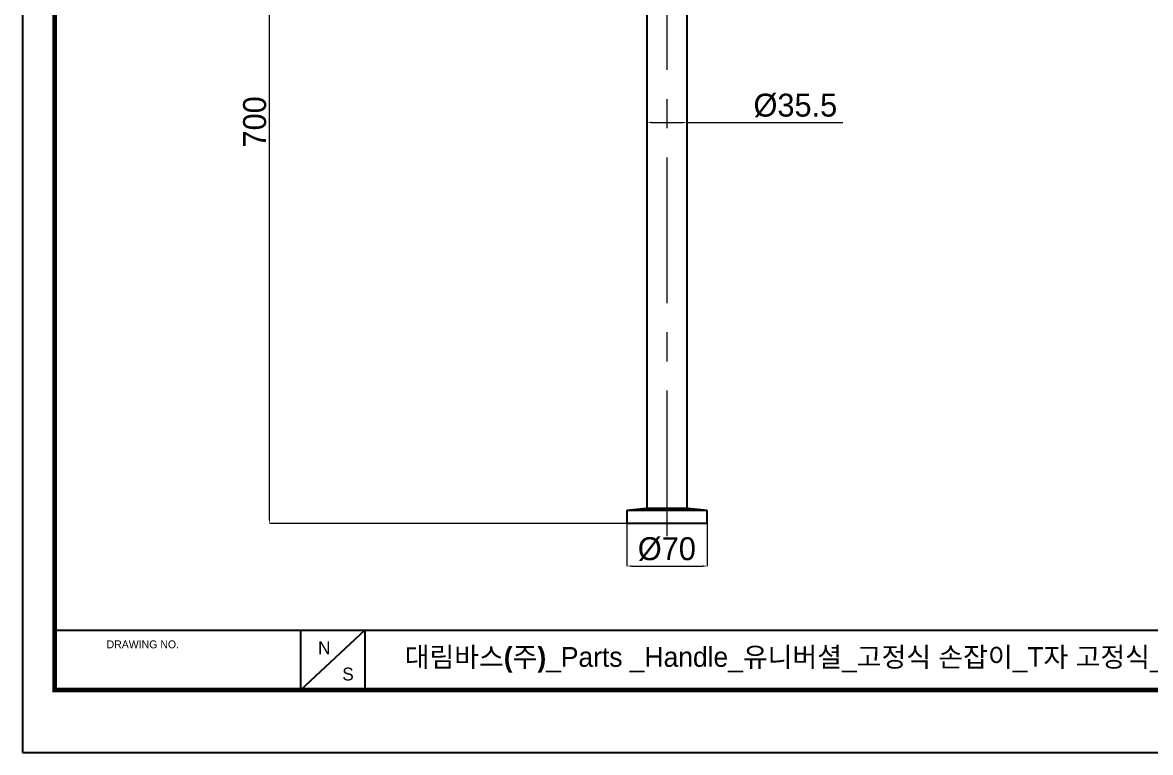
# Model space of a CAD drawing. Extents: x 0 to 2043, y 0 to 1272.
# Drawn here: x 0 to 982, y 0 to 636 of the extents above; entities that cross this region are included whole.
import ezdxf

# ---------------------------------------------------------------- set-up
doc = ezdxf.new("R2010")
doc.units = 0
doc.header["$LTSCALE"] = 10
doc.header["$MEASUREMENT"] = 0
doc.header["$PDMODE"] = 3
doc.header["$PDSIZE"] = -10
doc.linetypes.add('CENTERX2', pattern=[20.32, 12.7, -2.54, 2.54, -2.54])
doc.layers.get('0').update_dxf_attribs({"linetype": 'CONTINUOUS'})
doc.layers.get('DEFPOINTS').update_dxf_attribs({"linetype": 'CONTINUOUS'})
doc.layers.add('中心线层', color=1, linetype='CENTERX2', lineweight=25)
doc.styles.add('Daelim Dimension', font='')
doc.styles.get('Daelim Dimension').set_extended_font_data('나눔고딕')
doc.dimstyles.new('DEFAULT', dxfattribs={"dimscale": 2, "dimtxt": 2, "dimasz": 2, "dimexe": 0, "dimexo": 2, "dimgap": 1, "dimtad": 1, "dimdec": 0, "dimzin": 9, "dimdsep": 46, "dimtxsty": 'Daelim Dimension', "dimcen": 0.5, "dimclrd": 5, "dimclre": 5, "dimclrt": 256, "dimadec": 1, "dimazin": 0, "dimtfac": 1, "dimtdec": 0, "dimtix": 1, "dimtmove": 0, "dimatfit": 3, "dimfxl": 1, "dimtolj": 1, "dimtzin": 1, "dimlwd": 9, "dimlwe": 9, "dimarcsym": 0})

# ---------------------------------------------------------------- blocks, each defined once
blk = doc.blocks.new('*D2')
at = {"color": 5, "lineweight": 9, "transparency": 16777216}
for p, q in [((325.4, 899.45), (215.04, 899.45)), ((215.04, 203.45), (215.04, 895.45)), ((529.7, 199.45), (215.04, 199.45))]:
    blk.add_line(p, q, dxfattribs=at)
at = {"color": 5, "transparency": 16777216}
for points in [[(214.37, 895.45), (215.7, 895.45), (215.04, 899.45)], [(214.37, 203.45), (215.7, 203.45), (215.04, 199.45)]]:
    blk.add_solid(points, dxfattribs=at)
at = {"layer": 'DEFPOINTS', "color": 0, "transparency": 16777216}
for p in [(215.04, 899.45), (329.4, 899.45), (533.7, 199.45)]:
    blk.add_point(p, dxfattribs=at)
at = {"color": 7, "transparency": 16777216, "insert": (202.22, 549.45), "char_height": 20, "attachment_point": 5, "rotation": 90, "style": 'Daelim Dimension'}
blk.add_mtext('\\A1;700', dxfattribs=at)
blk = doc.blocks.new('*D11')
at = {"color": 5, "lineweight": 9, "transparency": 16777216}
for p, q in [((543.9, 552.89), (543.9, 548.89)), ((578.9, 552.89), (578.9, 548.89)), ((547.9, 548.89), (574.9, 548.89)), ((578.9, 548.89), (714.59, 548.89))]:
    blk.add_line(p, q, dxfattribs=at)
at = {"color": 5, "transparency": 16777216}
for points in [[(547.9, 549.56), (547.9, 548.23), (543.9, 548.89)], [(574.9, 549.56), (574.9, 548.23), (578.9, 548.89)]]:
    blk.add_solid(points, dxfattribs=at)
at = {"layer": 'DEFPOINTS', "color": 0, "transparency": 16777216}
for p in [(543.9, 548.89), (578.9, 548.89), (578.9, 548.89)]:
    blk.add_point(p, dxfattribs=at)
at = {"color": 7, "transparency": 16777216, "insert": (673.13, 563.67), "char_height": 20, "attachment_point": 5, "style": 'Daelim Dimension'}
blk.add_mtext('\\A1;%%C35.5', dxfattribs=at)
blk = doc.blocks.new('*D7')
at = {"color": 5, "lineweight": 9, "transparency": 16777216}
for p, q in [((526.4, 201.14), (526.4, 162.41)), ((596.4, 201.14), (596.4, 162.41)), ((530.4, 162.41), (592.4, 162.41))]:
    blk.add_line(p, q, dxfattribs=at)
at = {"color": 5, "transparency": 16777216}
for points in [[(530.4, 163.07), (530.4, 161.74), (526.4, 162.41)], [(592.4, 163.07), (592.4, 161.74), (596.4, 162.41)]]:
    blk.add_solid(points, dxfattribs=at)
at = {"layer": 'DEFPOINTS', "color": 0, "transparency": 16777216}
for p in [(526.4, 205.14), (596.4, 205.14), (596.4, 162.41)]:
    blk.add_point(p, dxfattribs=at)
at = {"color": 7, "transparency": 16777216, "insert": (561.2, 177.18), "char_height": 20, "attachment_point": 5, "style": 'Daelim Dimension'}
blk.add_mtext('\\A1;%%C70', dxfattribs=at)

msp = doc.modelspace()

# ---------------------------------------------------------------- linework, layer by layer
at = {"color": 7, "linetype": 'Continuous', "lineweight": 25}
for p, q in [((543.9, 841.45), (543.9, 212.45)), ((578.9, 212.45), (578.9, 841.45)), ((543.15, 212.45), (526.4, 210.83)), ((526.4, 210.83), (526.4, 199.45)), ((596.4, 210.83), (526.4, 210.83)), ((579.65, 212.45), (543.15, 212.45)), ((596.4, 210.83), (579.65, 212.45)), ((596.4, 199.45), (596.4, 210.83)), ((596.4, 199.45), (526.4, 199.45))]:
    msp.add_line(p, q, dxfattribs=at)
at = {"color": 5}
msp.add_line((27.92, 106.58), (1425.75, 106.58), dxfattribs=at)
at = {"color": 5, "ltscale": 40}
for p, q in [((242.18, 106.58), (242.18, 54.27)), ((242.18, 106.58), (242.18, 54.27)), ((298.17, 106.58), (242.18, 54.27)), ((298.17, 106.58), (242.18, 54.27)), ((298.17, 106.58), (298.17, 54.27)), ((298.17, 106.58), (298.17, 54.27))]:
    msp.add_line(p, q, dxfattribs=at)
at = {"ltscale": 0.5}
msp.add_line((27.92, 54.47), (27.92, 54.47), dxfattribs=at)
msp.add_lwpolyline([(0, 0), (1736, 0), (1736, 1272), (0, 1272)], close=True, dxfattribs=at)
at = {"color": 5, "linetype": 'ByBlock', "lineweight": 200, "const_width": 4}
msp.add_lwpolyline([(27.92, 54.47), (1707.92, 54.47), (1707.92, 1242.47), (27.92, 1242.47)], close=True, dxfattribs=at)
at = {"layer": '中心线层', "linetype": 'CENTERX2', "lineweight": 18}
msp.add_line((561.4, 188.32), (561.4, 900.88), dxfattribs=at)

# ---------------------------------------------------------------- texts
at = {"color": 5, "ltscale": 40, "style": 'Daelim Dimension'}
msp.add_text('DRAWING NO.', height=6.8507, dxfattribs=at).set_placement((73.18, 90.75))
at = {"char_height": 11.21, "width": 15.6462, "attachment_point": 1, "style": 'Daelim Dimension'}
for s, insert in [('N', (257.41, 96.77)), ('S', (278.45, 73.92))]:
    msp.add_mtext(s, dxfattribs=dict(at, insert=insert))
at = {"color": 2, "insert": (332.86, 91.84), "char_height": 17.199, "width": 1017.346, "attachment_point": 1, "style": 'Daelim Dimension'}
msp.add_mtext('\\pt412.78;{\\fPretendard Variable SemiBold|b0|i0|c129|p2;대림바스(주)}_Parts _Handle_유니버셜_고정식 손잡이_T자 고정식_DL P4251', dxfattribs=at)

# ---------------------------------------------------------------- dimensions: what is measured, and where the dimension line sits
dim = msp.add_linear_dim(base=(215.04, 899.45), p1=(533.7, 199.45), p2=(329.4, 899.45), angle=90, dimstyle='DEFAULT', override={"dimtxt": 10, "dimclrd": 5, "dimclre": 5, "dimclrt": 7})
dim.commit()
dim.dimension.update_dxf_attribs({"geometry": '*D2', "text_midpoint": (202.22, 549.45)})
for base, p1, p2, text, override, picture, middle, dimtype in [((578.9, 548.89), (543.9, 548.89), (578.9, 548.89), '%%C<>.5', {"dimtxt": 10, "dimclrt": 7}, '*D11', (673.13, 548.89), 160), ((596.4, 162.41), (526.4, 205.14), (596.4, 205.14), '%%C<>', {"dimtxt": 10, "dimclrd": 5, "dimclre": 5, "dimclrt": 7}, '*D7', (561.2, 162.41), 128)]:
    dim = msp.add_linear_dim(base=base, p1=p1, p2=p2, text=text, dimstyle='DEFAULT', override=override)
    dim.commit()
    dim.dimension.update_dxf_attribs({"geometry": picture, "text_midpoint": middle, "dimtype": dimtype})

doc.saveas('drawing.dxf')
